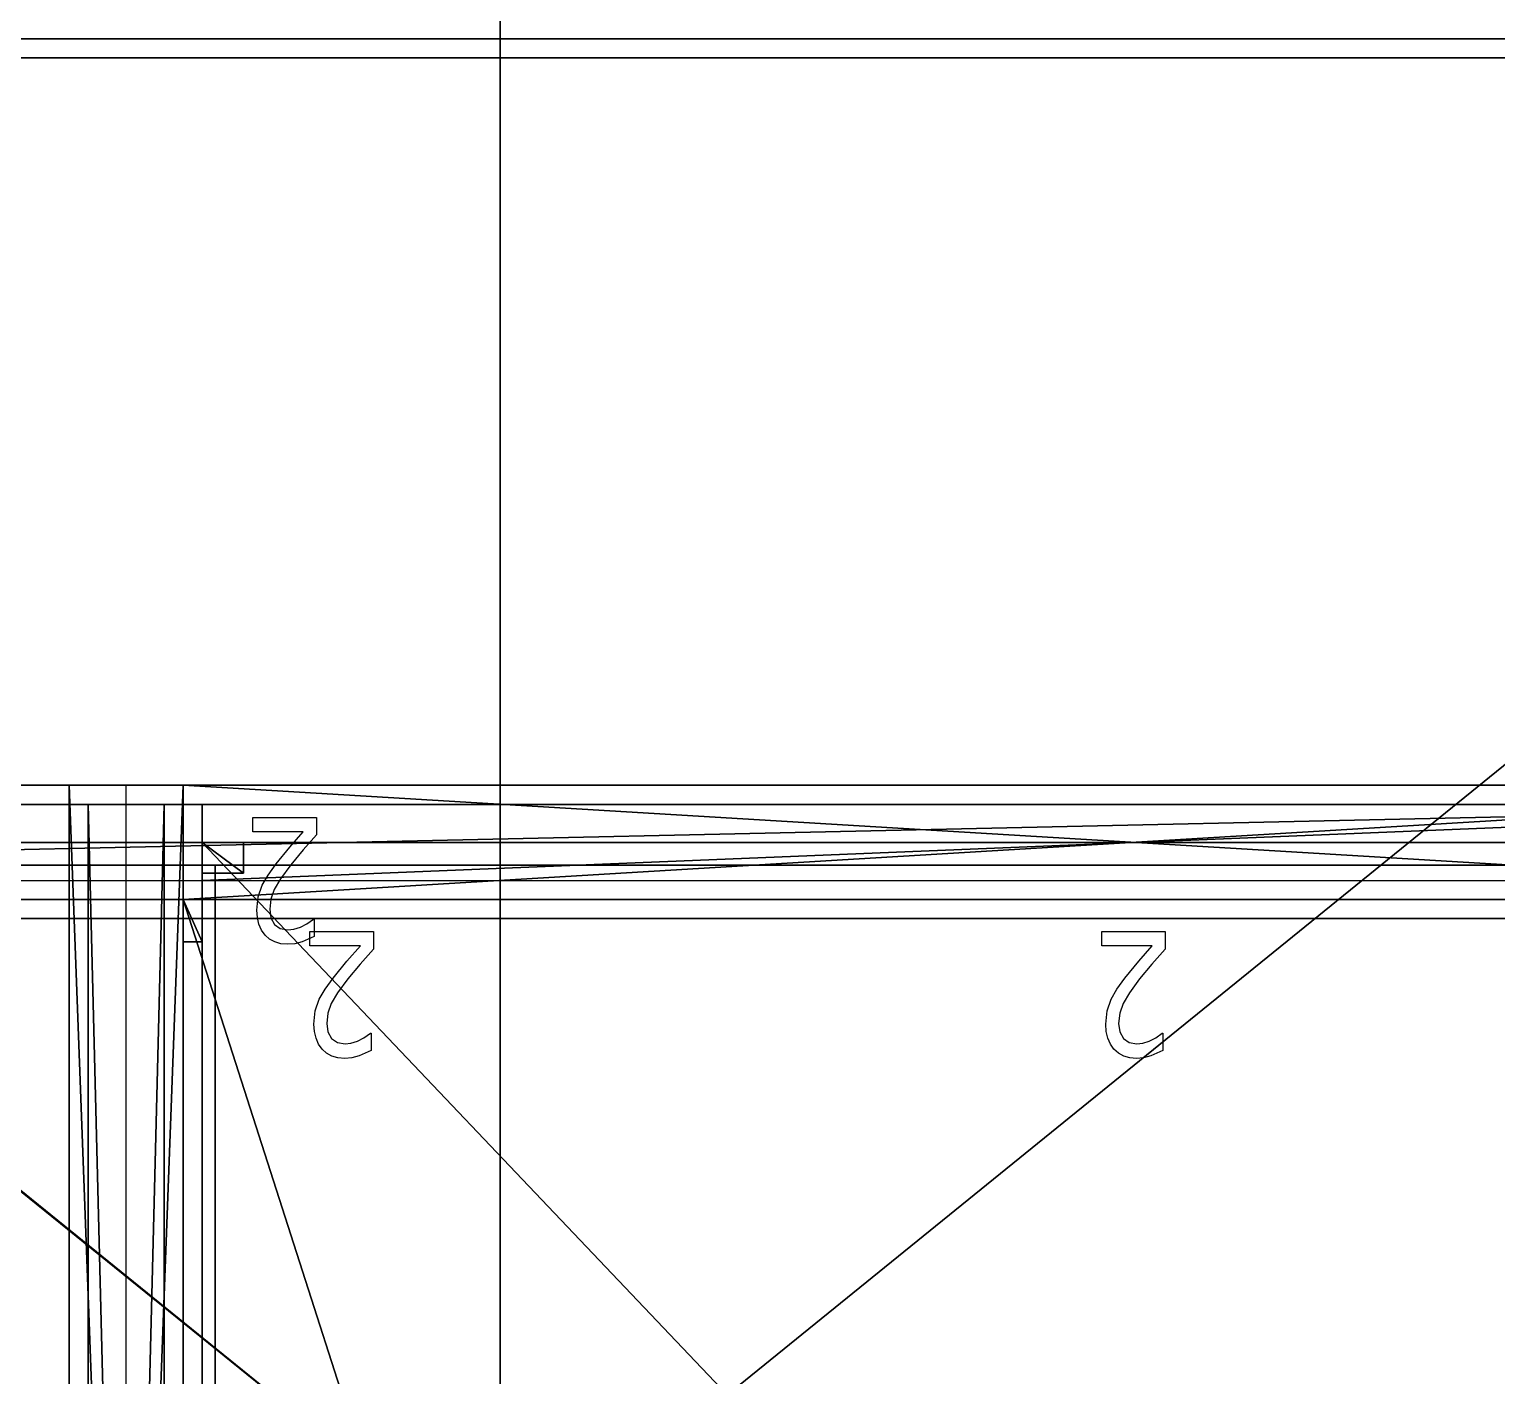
# Model space of a CAD drawing. Extents: x -93 to 34039, y -1114 to 8560.
# Drawn here: x 225.7 to 457.3, y 3787 to 3999.4 of the extents above; entities that cross this region are included whole.
import ezdxf

# ---------------------------------------------------------------- set-up
doc = ezdxf.new("R2010")
doc.units = 0
doc.layers.get('0').update_dxf_attribs({"color": 13, "linetype": 'CONTINUOUS'})
for name, color, linetype in [('_____18_______4_____', 241, 'CONTINUOUS'), ('_____18________4____', 142, 'CONTINUOUS'), ('_____18________4_____', 40, 'CONTINUOUS'), ('_SYSTEM__CT_MODE', 252, 'CONTINUOUS'), ('_SYSTEM__RG_COLOR', 36, 'CONTINUOUS'), ('_SYSTEM__SKALER', 134, 'CONTINUOUS'), ('SKETCH', 134, 'CONTINUOUS'), ('TEMP', 36, 'CONTINUOUS')]:
    doc.layers.add(name, color=color, linetype=linetype)

# ---------------------------------------------------------------- blocks, each defined once
blk = doc.blocks.new('SKALER_1')
for p, q in [((0, 5), (0, 0)), ((5, 5), (0, 5)), ((5, 0), (5, 5)), ((0, 0), (5, 0))]:
    blk.add_line(p, q)
mesh = blk.add_polyface()
corners = [(5, 5), (0, 0), (0, 5), (5, 0)]
mesh.append_faces([[corners[k] for k in face] for face in [(0, 1, 2), (1, 0, 3)]], dxfattribs={"vtx0": -1})
blk = doc.blocks.new('TELO_95')
for p, q in [((0, 970), (0, 0)), ((568, 970), (0, 970)), ((568, 970, 18), (0, 970, 18)), ((0, 970, 18), (0, 0, 18)), ((0, 0), (568, 0)), ((0, 0), (0, 0, 18)), ((0, 0, 18), (568, 0, 18))]:
    blk.add_line(p, q)
at = {"layer": '_SYSTEM__SKALER', "xscale": 0.8114285714285707, "yscale": 1.939999999999998}
blk.add_blockref('SKALER_1', (0, 0), dxfattribs=at)
mesh = blk.add_polyface()
corners = [(568, 970), (0, 0), (0, 970), (568, 0)]
mesh.append_faces([[corners[k] for k in face] for face in [(0, 1, 2), (1, 0, 3)]], dxfattribs={"vtx0": -1})
mesh = blk.add_polyface()
corners = [(568, 0, 18), (0, 970, 18), (0, 0, 18), (568, 970, 18)]
mesh.append_faces([[corners[k] for k in face] for face in [(0, 1, 2), (1, 0, 3)]], dxfattribs={"vtx0": -1})
blk = doc.blocks.new('MARKWR_KROMKI')
at = {"color": 250}
blk.add_line((0, 0, 16), (0, 0), dxfattribs=at)
blk = doc.blocks.new('2_V_1')
at = {"color": 250}
for p, q in [((-5.1469, -6.9933), (-5.1469, -4.8467)), ((-5.1469, -4.8467), (5.1469, -4.8467)), ((5.1469, -4.8467), (5.1469, -7.4703)), ((3.033, -6.9933), (-5.1469, -6.9933)), ((4.6669, -20.1237), (4.769, -20.1237)), ((4.769, -20.1237), (4.769, -22.7598))]:
    blk.add_line(p, q, dxfattribs=at)
for points in [[(4.769, -22.7598, 0), (2.8338, -23.5632, 0), (1.6429, -23.8362, 0), (0.4902, -23.9272, 0), (-0.6159, -23.8405, 0), (-1.5956, -23.5804, 0), (-2.449, -23.147, 0), (-3.1759, -22.5401, 0), (-3.7568, -21.785, 0), (-4.1716, -20.9067, 0), (-4.4205, -19.9052, 0), (-4.5035, -18.7805, 0), (-4.284, -16.7909, 0), (-3.6355, -15.0397, 0), (-2.7011, -13.5083, 0), (-1.3991, -11.8387, 0), (0.8578, -9.2842, 0), (3.033, -6.9933, 0)], [(5.1469, -7.4703, 0), (2.9972, -9.7298, 0), (0.9906, -11.9768, 0), (-0.6612, -14.0716, 0), (-1.6952, -15.6862, 0), (-2.239, -17.1157, 0), (-2.4203, -18.655, 0), (-2.2249, -19.9526, 0), (-1.639, -20.9333, 0), (-0.7034, -21.55, 0), (0.5412, -21.7555, 0), (1.5088, -21.6551, 0), (2.553, -21.3539, 0), (3.6227, -20.8455, 0), (4.6669, -20.1237, 0)]]:
    blk.add_polyline3d(points, dxfattribs=at)
blk = doc.blocks.new('M_K_BACK')
for p, q in [((0, 0, 5), (749, 0, 5)), ((749, 0, -5), (0, 0, -5)), ((0, 0, -5), (0, 0, 5)), ((749, 0, 5), (749, 0, -5))]:
    blk.add_line(p, q)
mesh = blk.add_polyface()
corners = [(0, 0, 5), (749, 0, -5), (0, 0, -5), (749, 0, 5)]
mesh.append_faces([[corners[k] for k in face] for face in [(0, 1, 2), (1, 0, 3)]], dxfattribs={"vtx0": -1})
blk = doc.blocks.new('M_K_FRONT')
for p, q in [((0, 0, 5), (749, 0, 5)), ((749, 0, -5), (0, 0, -5)), ((0, 0, -5), (0, 0, 5))]:
    blk.add_line(p, q)
mesh = blk.add_polyface()
corners = [(749, 0, 5), (0, 0, -5), (749, 0, -5), (0, 0, 5)]
mesh.append_faces([[corners[k] for k in face] for face in [(0, 1, 2), (1, 0, 3)]], dxfattribs={"vtx0": -1})
blk = doc.blocks.new('M_K_LEFT')
for p, q in [((0, 515, -5), (0, 515, 5)), ((0, 515, 5), (0, 0, 5)), ((0, 0, -5), (0, 515, -5)), ((0, 0, 5), (0, 0, -5))]:
    blk.add_line(p, q)
mesh = blk.add_polyface()
corners = [(0, 515, 5), (0, 0, -5), (0, 0, 5), (0, 515, -5)]
mesh.append_faces([[corners[k] for k in face] for face in [(0, 1, 2), (1, 0, 3)]], dxfattribs={"vtx0": -1})
blk = doc.blocks.new('KR_F')
at = {"color": 250}
for p, q in [((0, 0, 16), (0, 0)), ((700, 0, 16), (0, 0, 16)), ((0, 0), (700, 0))]:
    blk.add_line(p, q, dxfattribs=at)
mesh = blk.add_polyface()
corners = [(700, 0, 16), (0, 0), (700, 0), (0, 0, 16)]
mesh.append_faces([[corners[k] for k in face] for face in [(0, 1, 2), (1, 0, 3)]], dxfattribs={"vtx0": -1})
blk = doc.blocks.new('KR_L')
at = {"color": 250}
for p, q in [((0, 500), (0, 0)), ((0, 0, 16), (0, 500, 16)), ((0, 500, 16), (0, 500)), ((0, 0), (0, 0, 16))]:
    blk.add_line(p, q, dxfattribs=at)
mesh = blk.add_polyface()
corners = [(0, 500, 16), (0, 0), (0, 0, 16), (0, 500)]
mesh.append_faces([[corners[k] for k in face] for face in [(0, 1, 2), (1, 0, 3)]], dxfattribs={"vtx0": -1})
blk = doc.blocks.new('KR_Z')
at = {"color": 250}
for p, q in [((0, 0, 16), (0, 0)), ((0, 0), (700, 0)), ((700, 0, 16), (0, 0, 16)), ((700, 0), (700, 0, 16))]:
    blk.add_line(p, q, dxfattribs=at)
mesh = blk.add_polyface()
corners = [(0, 0, 16), (700, 0), (0, 0), (700, 0, 16)]
mesh.append_faces([[corners[k] for k in face] for face in [(0, 1, 2), (1, 0, 3)]], dxfattribs={"vtx0": -1})
blk = doc.blocks.new('KR_35')
at = {"yscale": 1.94, "zscale": 1.125}
blk.add_blockref('KR_L', (0, 0), dxfattribs=at)
at = {"xscale": 0.8114285714285715, "zscale": 1.125}
for name, p in [('KR_Z', (0, 970)), ('KR_F', (0, 0))]:
    blk.add_blockref(name, p, dxfattribs=at)
blk = doc.blocks.new('LL')
at = {"color": 250}
for p, q in [((0, 300), (0, 300, 8)), ((0, 300, 16), (0, 0, 16)), ((0, 300, 8), (0, 0, 8)), ((0, 300, 8), (0, 300, 16)), ((0, 300), (0, 0)), ((0, 0, 16), (0, 0, 8)), ((0, 0, 8), (0, 0))]:
    blk.add_line(p, q, dxfattribs=at)
blk = doc.blocks.new('ZZ')
at = {"color": 250}
for p, q in [((0, 0, 16), (600, 0, 16)), ((0, 0), (600, 0)), ((0, 0, 8), (600, 0, 8))]:
    blk.add_line(p, q, dxfattribs=at)
blk = doc.blocks.new('RAM_PANEL_95')
at = {"color": 250}
for p, q in [((0, 970), (0, 0)), ((568, 970), (0, 970)), ((568, 970, 18), (0, 970, 18)), ((0, 970, 18), (0, 0, 18)), ((0, 0), (568, 0)), ((0, 0), (0, 0, 18)), ((0, 0, 18), (568, 0, 18))]:
    blk.add_line(p, q, dxfattribs=at)
for name in ['TELO_95', 'KR_35']:
    blk.add_blockref(name, (0, 0))
at = {"layer": '_SYSTEM__CT_MODE', "xscale": 0.8114285714285707, "yscale": 1.939999999999999, "zscale": 1.124999999999998}
blk.add_blockref('MARKWR_KROMKI', (0, 0), dxfattribs=at)
at = {"layer": '_SYSTEM__CT_MODE', "yscale": 3.233333333333332, "zscale": 1.125}
blk.add_blockref('LL', (0, 0), dxfattribs=at)
at = {"layer": '_SYSTEM__CT_MODE', "xscale": 0.9466666666666663, "zscale": 1.125}
blk.add_blockref('ZZ', (0, 970), dxfattribs=at)
at = {"layer": '_SYSTEM__CT_MODE', "xscale": 0.9714640198511383, "yscale": 1.048192771084347}
blk.add_blockref('2_V_1', (284, 970, 17.999), dxfattribs=at)
at = {"layer": '_SYSTEM__RG_COLOR', "color": 1, "xscale": 0.7503337783711621, "zscale": 1.199999999999999}
blk.add_blockref('M_K_BACK', (3, 967, 9), dxfattribs=at)
at = {"layer": '_SYSTEM__RG_COLOR', "color": 1, "yscale": 1.871844660194175, "zscale": 1.2}
blk.add_blockref('M_K_LEFT', (3, 3, 9), dxfattribs=at)
at = {"layer": '_SYSTEM__RG_COLOR', "xscale": 0.7503337783711621, "zscale": 1.199999999999999}
blk.add_blockref('M_K_FRONT', (3, 3, 9), dxfattribs=at)
blk = doc.blocks.new('PANEL_G_34')
for p, q in [((-5, 440), (-5, 0)), ((5, 440), (-5, 440)), ((5, 0), (5, 440)), ((-5, 0), (5, 0))]:
    blk.add_line(p, q)
at = {"color": 250}
for p, q in [((0, 300), (0, 300, 8)), ((0, 300, 16), (0, 0, 16)), ((0, 300, 8), (0, 0, 8)), ((0, 300, 8), (0, 300, 16)), ((0, 300), (0, 0)), ((0, 0, 16), (0, 0, 8)), ((0, 0, 8), (0, 0))]:
    blk.add_line(p, q, dxfattribs=at)
blk.add_blockref('RAM_PANEL_95', (0, 0))
mesh = blk.add_polyface()
corners = [(5, 0), (-5, 440), (-5, 0), (5, 440)]
mesh.append_faces([[corners[k] for k in face] for face in [(0, 1, 2), (1, 0, 3)]], dxfattribs={"vtx0": -1})
blk = doc.blocks.new('RAM_PANEL_5')
at = {"layer": '_SYSTEM__RG_COLOR', "yscale": 2.25909090909091}
blk.add_blockref('PANEL_G_34', (8, 3, 3), dxfattribs=at)
blk = doc.blocks.new('PANEL_V_5')
blk.add_blockref('RAM_PANEL_5', (0, 0))
blk = doc.blocks.new('RAM_PANEL_4')
at = {"layer": '_SYSTEM__RG_COLOR', "yscale": 2.25909090909091}
blk.add_blockref('PANEL_G_34', (8, 3, 3), dxfattribs=at)
blk = doc.blocks.new('PANEL_V_4')
blk.add_blockref('RAM_PANEL_4', (0, 0))
blk = doc.blocks.new('TELO_58')
for p, q in [((0, 300), (0, 0)), ((0, 300, 18), (0, 0, 18)), ((0, 0), (934, 0)), ((0, 0), (0, 0, 18)), ((0, 0, 18), (934, 0, 18))]:
    blk.add_line(p, q)
at = {"layer": '_SYSTEM__SKALER', "xscale": 1.334285714285713, "yscale": 0.5999999999999993}
blk.add_blockref('SKALER_1', (0, 0), dxfattribs=at)
mesh = blk.add_polyface()
corners = [(934, 300), (0, 0), (0, 300), (934, 0)]
mesh.append_faces([[corners[k] for k in face] for face in [(0, 1, 2), (1, 0, 3)]], dxfattribs={"vtx0": -1})
mesh = blk.add_polyface()
corners = [(934, 0, 18), (0, 300, 18), (0, 0, 18), (934, 300, 18)]
mesh.append_faces([[corners[k] for k in face] for face in [(0, 1, 2), (1, 0, 3)]], dxfattribs={"vtx0": -1})
blk = doc.blocks.new('KR_16')
at = {"yscale": 1.868, "zscale": 1.125}
blk.add_blockref('KR_L', (0, 0), dxfattribs=at)
at = {"xscale": 0.4285714285714285, "zscale": 1.125}
blk.add_blockref('KR_Z', (0, 934), dxfattribs=at)
blk = doc.blocks.new('RAM_PANEL_58')
at = {"color": 250}
for p, q in [((0, 934), (0, 0)), ((300, 934), (0, 934)), ((0, 934), (0, 934, 18)), ((300, 934, 18), (0, 934, 18)), ((0, 934, 18), (0, 0, 18))]:
    blk.add_line(p, q, dxfattribs=at)
at = {"rotation": 270}
blk.add_blockref('TELO_58', (0, 934), dxfattribs=at)
blk.add_blockref('KR_16', (0, 0))
at = {"layer": '_SYSTEM__CT_MODE', "xscale": 1.334285714285713, "yscale": 0.5999999999999995, "zscale": 1.124999999999998, "rotation": 270}
blk.add_blockref('MARKWR_KROMKI', (0, 934), dxfattribs=at)
at = {"layer": '_SYSTEM__CT_MODE', "yscale": 3.113333333333332, "zscale": 1.125}
blk.add_blockref('LL', (0, 0), dxfattribs=at)
at = {"layer": '_SYSTEM__CT_MODE', "xscale": 0.9714640198511383, "yscale": 1.048192771084347}
blk.add_blockref('2_V_1', (150, 934, 18), dxfattribs=at)
at = {"layer": '_SYSTEM__RG_COLOR', "xscale": 0.3925233644859815, "zscale": 1.199999999999999}
blk.add_blockref('M_K_BACK', (3, 931, 9), dxfattribs=at)
at = {"layer": '_SYSTEM__RG_COLOR', "color": 1, "yscale": 1.801941747572816, "zscale": 1.2}
blk.add_blockref('M_K_LEFT', (3, 3, 9), dxfattribs=at)
blk = doc.blocks.new('PANEL_G_16')
blk.add_blockref('RAM_PANEL_58', (0, 0))
blk = doc.blocks.new('MARKER_TEKSTUR')
for p, q in [((16, 500), (0, 500)), ((16, 500, 700), (0, 500, 700)), ((0, 0), (0, 500)), ((0, 500, 700), (0, 0, 700)), ((0, 500), (0, 500, 700)), ((16, 500), (16, 500, 700)), ((16, 0), (16, 500)), ((16, 500, 700), (16, 0, 700)), ((0, 333.3333, 620), (0, 333.3333, 80)), ((16, 333.3333, 620), (16, 333.3333, 80)), ((0, 166.6667, 620), (0, 166.6667, 80)), ((16, 166.6667, 620), (16, 166.6667, 80)), ((16, 0), (0, 0)), ((16, 0, 700), (0, 0, 700)), ((0, 0, 700), (0, 0)), ((16, 0, 700), (16, 0))]:
    blk.add_line(p, q)
blk = doc.blocks.new('SKALER_3')
for p, q in [((0, 0), (0, 1)), ((0, 1), (0, 1, 1)), ((0, 1, 1), (0, 0, 1)), ((0, 0, 1), (0, 0))]:
    blk.add_line(p, q)
blk = doc.blocks.new('TELO_55')
for p, q in [((0, 2104), (0, 2104, -300)), ((0, 0), (0, 2104)), ((0, 2104, -300), (0, 0, -300)), ((18, 2104, -300), (0, 2104, -300)), ((0, 2104), (18, 2104)), ((18, 2104), (18, 2104, -300)), ((18, 0), (18, 2104)), ((18, 2104, -300), (18, 0, -300)), ((0, 0, -300), (0, 0)), ((18, 0, -300), (0, 0, -300)), ((18, 0, -300), (18, 0)), ((0, 0), (18, 0))]:
    blk.add_line(p, q)
at = {"layer": '_SYSTEM__SKALER', "extrusion": (0, 1, 2.56655e-13), "yscale": 0.5999999999999567, "zscale": 3.005714285714063, "rotation": 180}
blk.add_blockref('SKALER_3', (0, 0), dxfattribs=at)
mesh = blk.add_polyface()
corners = [(0, 2104), (0, 0, -300), (0, 0), (0, 2104, -300)]
mesh.append_faces([[corners[k] for k in face] for face in [(0, 1, 2), (1, 0, 3)]], dxfattribs={"vtx0": -1})
mesh = blk.add_polyface()
corners = [(18, 2104, -300), (0, 0, -300), (0, 2104, -300), (18, 0, -300)]
mesh.append_faces([[corners[k] for k in face] for face in [(0, 1, 2), (1, 0, 3)]], dxfattribs={"vtx0": -1})
mesh = blk.add_polyface()
corners = [(0, 2104), (18, 2104, -300), (0, 2104, -300), (18, 2104)]
mesh.append_faces([[corners[k] for k in face] for face in [(0, 1, 2), (1, 0, 3)]], dxfattribs={"vtx0": -1})
mesh = blk.add_polyface()
corners = [(18, 0), (0, 2104), (0, 0), (18, 2104)]
mesh.append_faces([[corners[k] for k in face] for face in [(0, 1, 2), (1, 0, 3)]], dxfattribs={"vtx0": -1})
mesh = blk.add_polyface()
corners = [(18, 0, -300), (18, 2104), (18, 0), (18, 2104, -300)]
mesh.append_faces([[corners[k] for k in face] for face in [(0, 1, 2), (1, 0, 3)]], dxfattribs={"vtx0": -1})
mesh = blk.add_polyface()
corners = [(18, 0), (0, 0, -300), (18, 0, -300), (0, 0)]
mesh.append_faces([[corners[k] for k in face] for face in [(0, 1, 2), (1, 0, 3)]], dxfattribs={"vtx0": -1})
blk = doc.blocks.new('M_K_VERH')
for p, q in [((-5, 440), (-5, 0)), ((5, 440), (-5, 440)), ((5, 0), (5, 440)), ((-5, 0), (5, 0))]:
    blk.add_line(p, q)
mesh = blk.add_polyface()
corners = [(5, 0), (-5, 440), (-5, 0), (5, 440)]
mesh.append_faces([[corners[k] for k in face] for face in [(0, 1, 2), (1, 0, 3)]], dxfattribs={"vtx0": -1})
blk = doc.blocks.new('M_K_FR')
for p, q in [((5, 0, 640), (-5, 0, 640)), ((-5, 0, 640), (-5, 0)), ((-5, 0), (5, 0)), ((5, 0), (5, 0, 640))]:
    blk.add_line(p, q)
mesh = blk.add_polyface()
corners = [(5, 0), (-5, 0, 640), (-5, 0), (5, 0, 640)]
mesh.append_faces([[corners[k] for k in face] for face in [(0, 1, 2), (1, 0, 3)]], dxfattribs={"vtx0": -1})
blk = doc.blocks.new('3_V')
at = {"color": 250}
for p, q in [((6.12, 5.15), (8.78, 5.15)), ((8.78, 5.15), (8.78, 4.99)), ((20.85, 4.59), (20.85, 4.7)), ((20.85, 4.7), (23.52, 4.7)), ((14.57, 1.54), (16.69, 1.54)), ((8.18, -2.05), (8.77, -2.47)), ((13.43, -2.42), (13.88, -2)), ((13.88, -2), (14.21, -1.48)), ((15.89, -1.74), (15.71, -1.74)), ((17.95, -2.16), (18.5, -2.45)), ((8.77, -2.47), (9.42, -2.77)), ((12.83, -2.74), (13.43, -2.42)), ((18.5, -2.45), (19.14, -2.63)), ((19.14, -2.63), (19.87, -2.69)), ((19.87, -2.69), (20.52, -2.63))]:
    blk.add_line(p, q, dxfattribs=at)
for points in [[(4.96, 0, 0), (4.91, 0.52, 0), (5.01, 1.81, 0), (5.29, 3.08, 0), (6.12, 5.15, 0)], [(8.78, 4.99, 0), (8.13, 4.02, 0), (7.6, 2.89, 0), (7.24, 1.71, 0), (7.12, 0.56, 0), (7.39, -0.84, 0), (7.72, -1.52, 0), (8.18, -2.05, 0)], [(23.52, 4.7, 0), (24.35, 2.71, 0), (24.63, 1.48, 0), (24.72, 0.3, 0), (24.47, -1.72, 0), (24.14, -2.54, 0), (23.65, -3.29, 0), (22.97, -3.95, 0), (22.17, -4.43, 0), (21.23, -4.72, 0), (20.14, -4.82, 0), (18.66, -4.59, 0), (17.37, -3.9, 0), (16.41, -2.9, 0), (15.89, -1.74, 0)], [(20.52, -2.63, 0), (21.08, -2.45, 0), (21.93, -1.78, 0), (22.39, -0.81, 0), (22.51, 0.35, 0), (22.41, 1.38, 0), (22.08, 2.47, 0), (21.56, 3.56, 0), (20.85, 4.59, 0)], [(15.71, -1.74, 0), (15.28, -2.89, 0), (14.47, -3.99, 0), (13.85, -4.45, 0), (13.09, -4.82, 0), (12.14, -5.07, 0), (10.94, -5.15, 0), (9.69, -5.05, 0), (8.55, -4.76, 0), (7.54, -4.29, 0), (6.66, -3.67, 0), (5.89, -2.81, 0), (5.34, -1.82, 0), (5.02, -0.7, 0), (4.96, 0, 0)], [(14.21, -1.48, 0), (14.42, -0.86, 0), (14.57, 0.59, 0), (14.57, 1.54, 0)], [(16.69, 1.54, 0), (16.69, 0.8, 0), (16.89, -0.63, 0), (17.5, -1.74, 0), (17.95, -2.16, 0)], [(9.42, -2.77, 0), (10.19, -2.95, 0), (11.13, -3.01, 0), (12.07, -2.94, 0), (12.83, -2.74, 0)]]:
    blk.add_polyline3d(points, dxfattribs=at)
blk = doc.blocks.new('1_V_1')
at = {"color": 250}
for p, q in [((-0.84, 23.18), (-0.72, 23.93)), ((-0.72, 23.93), (1.26, 23.93)), ((1.26, 23.93), (1.26, 6.79)), ((-5.15, 19.53), (-5.15, 21.27)), ((-1.19, 19.53), (-5.15, 19.53)), ((-1.19, 6.79), (-1.19, 19.53)), ((-5.15, 6.79), (-1.19, 6.79)), ((-5.15, 4.85), (-5.15, 6.79)), ((1.26, 6.79), (5.15, 6.79)), ((5.15, 6.79), (5.15, 4.85)), ((5.15, 4.85), (-5.15, 4.85))]:
    blk.add_line(p, q, dxfattribs=at)
blk.add_polyline3d([(-5.15, 21.27, 0), (-3.42, 21.4, 0), (-2.03, 21.79, 0), (-1.1, 22.61, 0), (-0.84, 23.18, 0)], dxfattribs=at)
blk = doc.blocks.new('4_V_1')
at = {"color": 250}
for p, q in [((-12.31, 2.61), (-12.31, 5.15)), ((-12.31, 5.15), (-10.37, 5.15)), ((-10.37, 5.15), (-10.37, 2.61)), ((-23.85, 2.61), (-12.31, 2.61)), ((-23.85, 0.71), (-23.85, 2.61)), ((-10.37, 2.61), (-4.84, 2.61)), ((-4.84, 2.61), (-4.84, 1.05)), ((-12.31, -5.15), (-23.85, 0.71)), ((-12.31, 1.03), (-21.03, 1.05, 0)), ((-21.03, 1.05, 0), (-12.31, -3.29)), ((-12.31, -3.29), (-12.31, 1.03)), ((-4.84, 1.05), (-10.37, 1.05)), ((-10.37, 1.05), (-10.37, -5.15)), ((-10.37, -5.15), (-12.31, -5.15))]:
    blk.add_line(p, q, dxfattribs=at)
blk = doc.blocks.new('N_1')
for p, q in [((0, 0), (0, 500)), ((0, 500), (8, 500)), ((8, 0), (8, 500)), ((8, 500), (16, 500)), ((16, 0), (16, 500)), ((8, 0), (0, 0)), ((16, 0), (8, 0))]:
    blk.add_line(p, q)
blk = doc.blocks.new('F')
for p, q in [((0, 0, 700), (8, 0, 700)), ((0, 0), (0, 0, 700)), ((8, 0), (0, 0)), ((16, 0), (8, 0)), ((8, 0, 700), (8, 0)), ((8, 0, 700), (16, 0, 700)), ((16, 0, 700), (16, 0))]:
    blk.add_line(p, q)
blk = doc.blocks.new('RAM_PANEL_55')
for p, q in [((0, 0, 2104), (18, 0, 2104)), ((0, 0), (18, 0))]:
    blk.add_line(p, q)
at = {"extrusion": (0, -1, 6.12323e-17)}
blk.add_blockref('TELO_55', (0, 0), dxfattribs=at)
at = {"layer": '_SYSTEM__CT_MODE', "xscale": 1.124999999999999, "yscale": 0.6000000000000427, "zscale": 3.005714285714176}
blk.add_blockref('MARKER_TEKSTUR', (0, 0), dxfattribs=at)
at = {"layer": '_SYSTEM__CT_MODE', "xscale": 1.125, "yscale": 0.5999999999999998}
blk.add_blockref('N_1', (0, 0), dxfattribs=at)
at = {"layer": '_SYSTEM__CT_MODE', "extrusion": (1, 0, 3.0232e-14), "xscale": 1.009671179883954, "yscale": 0.9714640198511127, "rotation": 270}
blk.add_blockref('3_V', (150, 2104, 18), dxfattribs=at)
at = {"layer": '_SYSTEM__CT_MODE', "extrusion": (1, 0, -6.51384e-14), "xscale": 1.051712558764275, "yscale": 0.9714640198511979, "zscale": 100.0000000023626, "rotation": 270}
blk.add_blockref('4_V_1', (150, 0, 18), dxfattribs=at)
at = {"layer": '_SYSTEM__CT_MODE', "extrusion": (1, 0, 1.21687e-14), "xscale": 0.9714640198511213, "yscale": 1.031620319277108, "rotation": 270}
blk.add_blockref('1_V_1', (0, 1052, 18), dxfattribs=at)
at = {"layer": '_SYSTEM__CT_MODE', "xscale": 1.125, "zscale": 3.005714285713841}
blk.add_blockref('F', (0, 0), dxfattribs=at)
at = {"layer": '_SYSTEM__RG_COLOR', "color": 1, "xscale": 1.2, "yscale": 0.6681818181818182}
blk.add_blockref('PANEL_G_34', (9, 3, 3), dxfattribs=at)
at = {"layer": '_SYSTEM__RG_COLOR', "xscale": 1.2, "yscale": 0.6681818181818182}
blk.add_blockref('M_K_VERH', (9, 3, 2101), dxfattribs=at)
at = {"layer": '_SYSTEM__RG_COLOR', "color": 1, "xscale": 1.2, "zscale": 3.278124999999869}
blk.add_blockref('M_K_FR', (9, 3, 3), dxfattribs=at)
blk = doc.blocks.new('PANEL_V_38')
blk.add_blockref('RAM_PANEL_55', (0, 0))
blk = doc.blocks.new('TELO_57')
for p, q in [((0, 300), (0, 0)), ((0, 300, 18), (0, 0, 18)), ((0, 0), (934, 0)), ((0, 0), (0, 0, 18)), ((0, 0, 18), (934, 0, 18))]:
    blk.add_line(p, q)
at = {"layer": '_SYSTEM__SKALER', "xscale": 1.334285714285713, "yscale": 0.5999999999999993}
blk.add_blockref('SKALER_1', (0, 0), dxfattribs=at)
mesh = blk.add_polyface()
corners = [(934, 300), (0, 0), (0, 300), (934, 0)]
mesh.append_faces([[corners[k] for k in face] for face in [(0, 1, 2), (1, 0, 3)]], dxfattribs={"vtx0": -1})
mesh = blk.add_polyface()
corners = [(934, 0, 18), (0, 300, 18), (0, 0, 18), (934, 300, 18)]
mesh.append_faces([[corners[k] for k in face] for face in [(0, 1, 2), (1, 0, 3)]], dxfattribs={"vtx0": -1})
blk = doc.blocks.new('KR_15')
at = {"yscale": 1.868, "zscale": 1.125}
blk.add_blockref('KR_L', (0, 0), dxfattribs=at)
at = {"xscale": 0.4285714285714285, "zscale": 1.125}
blk.add_blockref('KR_Z', (0, 934), dxfattribs=at)
blk = doc.blocks.new('RAM_PANEL_57')
at = {"color": 250}
for p, q in [((0, 934), (0, 0)), ((300, 934), (0, 934)), ((0, 934), (0, 934, 18)), ((300, 934, 18), (0, 934, 18)), ((0, 934, 18), (0, 0, 18))]:
    blk.add_line(p, q, dxfattribs=at)
at = {"rotation": 270}
blk.add_blockref('TELO_57', (0, 934), dxfattribs=at)
blk.add_blockref('KR_15', (0, 0))
at = {"layer": '_SYSTEM__CT_MODE', "xscale": 1.334285714285713, "yscale": 0.5999999999999995, "zscale": 1.124999999999998, "rotation": 270}
blk.add_blockref('MARKWR_KROMKI', (0, 934), dxfattribs=at)
at = {"layer": '_SYSTEM__CT_MODE', "yscale": 3.113333333333332, "zscale": 1.125}
blk.add_blockref('LL', (0, 0), dxfattribs=at)
at = {"layer": '_SYSTEM__CT_MODE', "xscale": 0.9714640198511383, "yscale": 1.048192771084347}
blk.add_blockref('2_V_1', (150, 934, 18), dxfattribs=at)
at = {"layer": '_SYSTEM__RG_COLOR', "xscale": 0.3925233644859815, "zscale": 1.199999999999999}
blk.add_blockref('M_K_BACK', (3, 931, 9), dxfattribs=at)
at = {"layer": '_SYSTEM__RG_COLOR', "color": 1, "yscale": 1.801941747572816, "zscale": 1.2}
blk.add_blockref('M_K_LEFT', (3, 3, 9), dxfattribs=at)
blk = doc.blocks.new('PANEL_G_15')
blk.add_blockref('RAM_PANEL_57', (0, 0))
blk = doc.blocks.new('RAM_PANEL_53')
at = {"layer": '_SYSTEM__CT_MODE', "xscale": 1.124999999999999, "yscale": 1.100000000000078, "zscale": 1.128571428571387}
blk.add_blockref('MARKER_TEKSTUR', (0, 0), dxfattribs=at)
at = {"layer": '_SYSTEM__CT_MODE', "xscale": 1.125, "yscale": 1.1}
blk.add_blockref('N_1', (0, 0), dxfattribs=at)
at = {"layer": '_SYSTEM__CT_MODE', "extrusion": (1, 0, 8.05166e-14), "xscale": 1.009671179883954, "yscale": 0.9714640198511127, "rotation": 270}
blk.add_blockref('3_V', (275, 790, 18), dxfattribs=at)
at = {"layer": '_SYSTEM__CT_MODE', "extrusion": (1, 0, -1.73483e-13), "xscale": 1.051712558764275, "yscale": 0.9714640198511979, "zscale": 100.0000000023626, "rotation": 270}
blk.add_blockref('4_V_1', (275, 0, 18), dxfattribs=at)
at = {"layer": '_SYSTEM__RG_COLOR', "color": 1, "xscale": 1.2, "yscale": 1.236363636363636}
blk.add_blockref('PANEL_G_34', (9, 3, 3), dxfattribs=at)
at = {"layer": '_SYSTEM__RG_COLOR', "xscale": 1.2, "yscale": 1.236363636363636}
blk.add_blockref('M_K_VERH', (9, 3, 787), dxfattribs=at)
blk = doc.blocks.new('PANEL_V_36')
blk.add_blockref('RAM_PANEL_53', (0, 0))
blk = doc.blocks.new('TELO_71')
for p, q in [((0, 550), (0, 0)), ((0, 550, 18), (0, 0, 18))]:
    blk.add_line(p, q)
mesh = blk.add_polyface()
corners = [(934, 550), (0, 0), (0, 550), (934, 0)]
mesh.append_faces([[corners[k] for k in face] for face in [(0, 1, 2), (1, 0, 3)]], dxfattribs={"vtx0": -1})
mesh = blk.add_polyface()
corners = [(934, 0, 18), (0, 550, 18), (0, 0, 18), (934, 550, 18)]
mesh.append_faces([[corners[k] for k in face] for face in [(0, 1, 2), (1, 0, 3)]], dxfattribs={"vtx0": -1})
blk = doc.blocks.new('KR_25')
at = {"xscale": 0.7857142857142857, "zscale": 1.125}
blk.add_blockref('KR_Z', (0, 934), dxfattribs=at)
blk = doc.blocks.new('RAM_PANEL_71')
at = {"color": 250}
for p, q in [((550, 934), (0, 934)), ((550, 934, 18), (0, 934, 18))]:
    blk.add_line(p, q, dxfattribs=at)
at = {"rotation": 270}
blk.add_blockref('TELO_71', (0, 934), dxfattribs=at)
blk.add_blockref('KR_25', (0, 0))
at = {"layer": '_SYSTEM__CT_MODE', "xscale": 0.9714640198511383, "yscale": 1.048192771084347}
blk.add_blockref('2_V_1', (275, 934, 18), dxfattribs=at)
at = {"layer": '_SYSTEM__RG_COLOR', "xscale": 0.7263017356475304, "zscale": 1.199999999999999}
blk.add_blockref('M_K_BACK', (3, 931, 9), dxfattribs=at)
blk = doc.blocks.new('PANEL_G_24')
blk.add_blockref('RAM_PANEL_71', (0, 0))
blk = doc.blocks.new('V_MAR')
for p, q in [((294, 8), (0, 8)), ((0, 8), (0, -8)), ((294, -8), (0, -8))]:
    blk.add_line(p, q)
mesh = blk.add_polyface()
corners = [(294, -8), (0, 8), (0, -8), (294, 8)]
mesh.append_faces([[corners[k] for k in face] for face in [(0, 1, 2), (1, 0, 3)]], dxfattribs={"vtx0": -1})
blk = doc.blocks.new('L_MAR')
for p, q in [((0, 8), (0, -8)), ((0, 8, 594), (0, -8, 594)), ((0, 8, 594), (0, 8)), ((0, -8, 594), (0, -8))]:
    blk.add_line(p, q)
mesh = blk.add_polyface()
corners = [(0, 8, 594), (0, -8), (0, -8, 594), (0, 8)]
mesh.append_faces([[corners[k] for k in face] for face in [(0, 1, 2), (1, 0, 3)]], dxfattribs={"vtx0": -1})
blk = doc.blocks.new('N_MAR')
for p, q in [((0, 8), (294, 8)), ((0, -8), (0, 8)), ((0, -8), (294, -8))]:
    blk.add_line(p, q)
mesh = blk.add_polyface()
corners = [(294, 8), (0, -8), (0, 8), (294, -8)]
mesh.append_faces([[corners[k] for k in face] for face in [(0, 1, 2), (1, 0, 3)]], dxfattribs={"vtx0": -1})
blk = doc.blocks.new('_1')
at = {"color": 250}
for p, q in [((5, 0, 5), (7, 0, 5)), ((5, 0, -5), (5, 0, 5)), ((7, 0, -5), (5, 0, -5)), ((7, 0, 1.15), (20.15, 0, 1.15)), ((7, 0, 5), (7, 0, 1.15)), ((24.68, 0, -1.23), (7, 0, -1.23)), ((7, 0, -1.23), (7, 0, -5)), ((20.15, 0, 1.15), (20.15, 0, 5)), ((20.15, 0, 5), (21.94, 0, 5)), ((23.91, 0, 0.81), (24.68, 0, 0.69)), ((24.68, 0, 0.69), (24.68, 0, -1.23))]:
    blk.add_line(p, q, dxfattribs=at)
blk.add_polyline3d([(21.94, 0, 5), (22.08, 0, 3.33), (22.48, 0, 1.97), (23.32, 0, 1.07), (23.91, 0, 0.81)], dxfattribs=at)
blk = doc.blocks.new('N')
for p, q in [((0, 8), (0, 16)), ((300, 16), (0, 16)), ((0, 0), (0, 8)), ((300, 8), (0, 8)), ((300, 0), (0, 0))]:
    blk.add_line(p, q)
blk = doc.blocks.new('V')
for p, q in [((0, 8), (0, 16)), ((300, 16), (0, 16)), ((300, 8), (0, 8)), ((0, 0), (0, 8)), ((300, 0), (0, 0))]:
    blk.add_line(p, q)
blk = doc.blocks.new('L')
for p, q in [((0, 16), (0, 8)), ((0, 8, 600), (0, 16, 600)), ((0, 16), (0, 16, 600)), ((0, 0, 600), (0, 8, 600)), ((0, 8), (0, 8, 600)), ((0, 8), (0, 0)), ((0, 0), (0, 0, 600))]:
    blk.add_line(p, q)
blk = doc.blocks.new('MARKER_TEKSTUR_F')
for p, q in [((300, 16, 600), (0, 16, 600)), ((0, 16, 600), (0, 16)), ((0, 16), (300, 16)), ((0, 0), (300, 0)), ((0, 0, 600), (0, 0)), ((300, 0, 600), (0, 0, 600))]:
    blk.add_line(p, q)
blk = doc.blocks.new('SKALER_4')
for p, q in [((0, 0), (1, 0)), ((0, 0, 1), (0, 0)), ((1, 0, 1), (0, 0, 1)), ((1, 0), (1, 0, 1))]:
    blk.add_line(p, q)
blk = doc.blocks.new('TELO_F_25')
for p, q in [((0, 18), (2096, 18)), ((2096, 18, 483), (0, 18, 483)), ((0, 18, 483), (0, 18)), ((0, 18, 483), (0, 0, 483)), ((0, 0), (0, 18)), ((2096, 18), (2096, 18, 483)), ((2096, 18, 483), (2096, 0, 483)), ((2096, 18), (2096, 0)), ((2096, 0, 483), (0, 0, 483)), ((0, 0), (2096, 0)), ((0, 0, 483), (0, 0)), ((2096, 0), (2096, 0, 483))]:
    blk.add_line(p, q)
at = {"layer": '_SYSTEM__SKALER', "xscale": 6.986666666666663, "zscale": 0.804999999999999}
blk.add_blockref('SKALER_4', (0, 0), dxfattribs=at)
mesh = blk.add_polyface()
corners = [(0, 18, 483), (2096, 18), (0, 18), (2096, 18, 483)]
mesh.append_faces([[corners[k] for k in face] for face in [(0, 1, 2), (1, 0, 3)]], dxfattribs={"vtx0": -1})
mesh = blk.add_polyface()
corners = [(2096, 0, 483), (0, 18, 483), (0, 0, 483), (2096, 18, 483)]
mesh.append_faces([[corners[k] for k in face] for face in [(0, 1, 2), (1, 0, 3)]], dxfattribs={"vtx0": -1})
mesh = blk.add_polyface()
corners = [(0, 18, 483), (0, 0), (0, 0, 483), (0, 18)]
mesh.append_faces([[corners[k] for k in face] for face in [(0, 1, 2), (1, 0, 3)]], dxfattribs={"vtx0": -1})
mesh = blk.add_polyface()
corners = [(2096, 18), (0, 0), (0, 18), (2096, 0)]
mesh.append_faces([[corners[k] for k in face] for face in [(0, 1, 2), (1, 0, 3)]], dxfattribs={"vtx0": -1})
mesh = blk.add_polyface()
corners = [(2096, 18), (2096, 0, 483), (2096, 0), (2096, 18, 483)]
mesh.append_faces([[corners[k] for k in face] for face in [(0, 1, 2), (1, 0, 3)]], dxfattribs={"vtx0": -1})
mesh = blk.add_polyface()
corners = [(2096, 0), (0, 0, 483), (0, 0), (2096, 0, 483)]
mesh.append_faces([[corners[k] for k in face] for face in [(0, 1, 2), (1, 0, 3)]], dxfattribs={"vtx0": -1})
blk = doc.blocks.new('RAMKA_PANEL_F_24')
for p, q in [((0, 0), (0, 18)), ((0, 0, 2096), (0, 18, 2096))]:
    blk.add_line(p, q)
at = {"extrusion": (1, 0, 6.12323e-17), "rotation": 270}
blk.add_blockref('TELO_F_25', (0, 2096), dxfattribs=at)
at = {"layer": '_SYSTEM__CT_MODE', "xscale": 1.61, "yscale": 1.125}
for name, p in [('N', (0, 0)), ('V', (0, 0, 2096))]:
    blk.add_blockref(name, p, dxfattribs=at)
at = {"layer": '_SYSTEM__CT_MODE', "yscale": 1.125, "zscale": 3.493333333333334}
blk.add_blockref('L', (0, 0), dxfattribs=at)
at = {"layer": '_SYSTEM__CT_MODE', "xscale": 1.61, "yscale": 1.125, "zscale": 3.493333333333334}
blk.add_blockref('MARKER_TEKSTUR_F', (0, 0), dxfattribs=at)
at = {"layer": '_SYSTEM__CT_MODE', "xscale": 1.016064487580898}
blk.add_blockref('_1', (0, 0, 1048), dxfattribs=at)
at = {"layer": '_SYSTEM__RG_COLOR', "color": 1, "xscale": 1.622448979591837}
for name, p, yscale in [('V_MAR', (3, 9, 2093), 0.7500000000000001), ('N_MAR', (3, 9, 3), 0.7499999999999996)]:
    blk.add_blockref(name, p, dxfattribs=dict(at, yscale=yscale))
at = {"layer": '_SYSTEM__RG_COLOR', "color": 1, "yscale": 0.75, "zscale": 3.518518518518519}
blk.add_blockref('L_MAR', (3, 9, 3), dxfattribs=at)
blk = doc.blocks.new('PANEL_F_24')
blk.add_blockref('RAMKA_PANEL_F_24', (0, 0))
blk = doc.blocks.new('TELO_66')
for p, q in [((0, 550), (0, 0)), ((0, 550, 18), (0, 0, 18))]:
    blk.add_line(p, q)
mesh = blk.add_polyface()
corners = [(934, 550), (0, 0), (0, 550), (934, 0)]
mesh.append_faces([[corners[k] for k in face] for face in [(0, 1, 2), (1, 0, 3)]], dxfattribs={"vtx0": -1})
mesh = blk.add_polyface()
corners = [(934, 0, 18), (0, 550, 18), (0, 0, 18), (934, 550, 18)]
mesh.append_faces([[corners[k] for k in face] for face in [(0, 1, 2), (1, 0, 3)]], dxfattribs={"vtx0": -1})
blk = doc.blocks.new('KR_22')
at = {"xscale": 0.7857142857142857, "zscale": 1.125}
blk.add_blockref('KR_Z', (0, 934), dxfattribs=at)
blk = doc.blocks.new('RAM_PANEL_66')
at = {"color": 250}
for p, q in [((550, 934), (0, 934)), ((550, 934, 18), (0, 934, 18))]:
    blk.add_line(p, q, dxfattribs=at)
at = {"rotation": 270}
blk.add_blockref('TELO_66', (0, 934), dxfattribs=at)
blk.add_blockref('KR_22', (0, 0))
at = {"layer": '_SYSTEM__CT_MODE', "xscale": 0.9714640198511383, "yscale": 1.048192771084347}
blk.add_blockref('2_V_1', (275, 934, 18), dxfattribs=at)
at = {"layer": '_SYSTEM__RG_COLOR', "xscale": 0.7263017356475304, "zscale": 1.199999999999999}
blk.add_blockref('M_K_BACK', (3, 931, 9), dxfattribs=at)
blk = doc.blocks.new('PANEL_G_21')
blk.add_blockref('RAM_PANEL_66', (0, 0))
blk = doc.blocks.new('TELO_96')
for p, q in [((568, 970), (0, 970)), ((568, 970, 18), (0, 970, 18))]:
    blk.add_line(p, q)
mesh = blk.add_polyface()
corners = [(568, 970), (0, 0), (0, 970), (568, 0)]
mesh.append_faces([[corners[k] for k in face] for face in [(0, 1, 2), (1, 0, 3)]], dxfattribs={"vtx0": -1})
mesh = blk.add_polyface()
corners = [(568, 0, 18), (0, 970, 18), (0, 0, 18), (568, 970, 18)]
mesh.append_faces([[corners[k] for k in face] for face in [(0, 1, 2), (1, 0, 3)]], dxfattribs={"vtx0": -1})
blk = doc.blocks.new('KR_36')
at = {"xscale": 0.8114285714285715, "zscale": 1.125}
blk.add_blockref('KR_Z', (0, 970), dxfattribs=at)
blk = doc.blocks.new('RAM_PANEL_96')
at = {"color": 250}
for p, q in [((568, 970), (0, 970)), ((568, 970, 18), (0, 970, 18))]:
    blk.add_line(p, q, dxfattribs=at)
for name in ['TELO_96', 'KR_36']:
    blk.add_blockref(name, (0, 0))
at = {"layer": '_SYSTEM__CT_MODE', "xscale": 0.9466666666666663, "zscale": 1.125}
blk.add_blockref('ZZ', (0, 970), dxfattribs=at)
at = {"layer": '_SYSTEM__CT_MODE', "xscale": 0.9714640198511383, "yscale": 1.048192771084347}
blk.add_blockref('2_V_1', (284, 970, 18), dxfattribs=at)
at = {"layer": '_SYSTEM__RG_COLOR', "color": 1, "xscale": 0.7503337783711621, "zscale": 1.199999999999999}
blk.add_blockref('M_K_BACK', (3, 967, 9), dxfattribs=at)
blk = doc.blocks.new('PANEL_G_35')
blk.add_blockref('RAM_PANEL_96', (0, 0))
blk = doc.blocks.new('TELO_15')
for p, q in [((0, 2100), (600, 2100)), ((0, 0), (600, 0))]:
    blk.add_line(p, q)
mesh = blk.add_polyface()
corners = [(0, 2100), (600, 2100, -486), (0, 2100, -486), (600, 2100)]
mesh.append_faces([[corners[k] for k in face] for face in [(0, 1, 2), (1, 0, 3)]], dxfattribs={"vtx0": -1})
mesh = blk.add_polyface()
corners = [(600, 0), (0, 2100), (0, 0), (600, 2100)]
mesh.append_faces([[corners[k] for k in face] for face in [(0, 1, 2), (1, 0, 3)]], dxfattribs={"vtx0": -1})
mesh = blk.add_polyface()
corners = [(600, 0), (0, 0, -486), (600, 0, -486), (0, 0)]
mesh.append_faces([[corners[k] for k in face] for face in [(0, 1, 2), (1, 0, 3)]], dxfattribs={"vtx0": -1})
blk = doc.blocks.new('RAM_PANEL_15')
for p, q in [((0, 0, 2100), (600, 0, 2100)), ((0, 0), (600, 0))]:
    blk.add_line(p, q)
at = {"extrusion": (0, -1, 6.12323e-17)}
blk.add_blockref('TELO_15', (0, 0), dxfattribs=at)
at = {"layer": '_SYSTEM__CT_MODE', "xscale": 37.49999999999996, "yscale": 0.9720000000000693, "zscale": 2.99999999999989}
blk.add_blockref('MARKER_TEKSTUR', (0, 0), dxfattribs=at)
blk = doc.blocks.new('PANEL_V_14')
blk.add_blockref('RAM_PANEL_15', (0, 0))
blk = doc.blocks.new('TELO_14')
blk.add_line((0, 0), (600, 0))
mesh = blk.add_polyface()
corners = [(0, 840), (600, 840, -486), (0, 840, -486), (600, 840)]
mesh.append_faces([[corners[k] for k in face] for face in [(0, 1, 2), (1, 0, 3)]], dxfattribs={"vtx0": -1})
mesh = blk.add_polyface()
corners = [(600, 0), (0, 840), (0, 0), (600, 840)]
mesh.append_faces([[corners[k] for k in face] for face in [(0, 1, 2), (1, 0, 3)]], dxfattribs={"vtx0": -1})
mesh = blk.add_polyface()
corners = [(600, 0), (0, 0, -486), (600, 0, -486), (0, 0)]
mesh.append_faces([[corners[k] for k in face] for face in [(0, 1, 2), (1, 0, 3)]], dxfattribs={"vtx0": -1})
blk = doc.blocks.new('RAM_PANEL_14')
for p, q in [((0, 0, 840), (600, 0, 840)), ((0, 0), (600, 0))]:
    blk.add_line(p, q)
at = {"extrusion": (0, -1, 6.12323e-17)}
blk.add_blockref('TELO_14', (0, 0), dxfattribs=at)
at = {"layer": '_SYSTEM__CT_MODE', "xscale": 37.49999999999996, "yscale": 0.9720000000000693, "zscale": 1.199999999999956}
blk.add_blockref('MARKER_TEKSTUR', (0, 0), dxfattribs=at)
blk = doc.blocks.new('PANEL_V_13')
blk.add_blockref('RAM_PANEL_14', (0, 0))
blk = doc.blocks.new('TELO_13')
mesh = blk.add_polyface()
corners = [(0, 2100), (600, 2100, -486), (0, 2100, -486), (600, 2100)]
mesh.append_faces([[corners[k] for k in face] for face in [(0, 1, 2), (1, 0, 3)]], dxfattribs={"vtx0": -1})
mesh = blk.add_polyface()
corners = [(600, 0), (0, 0, -486), (600, 0, -486), (0, 0)]
mesh.append_faces([[corners[k] for k in face] for face in [(0, 1, 2), (1, 0, 3)]], dxfattribs={"vtx0": -1})
blk = doc.blocks.new('M_K_ZAD')
for p, q in [((5, 0, 640), (-5, 0, 640)), ((-5, 0), (5, 0))]:
    blk.add_line(p, q)
mesh = blk.add_polyface()
corners = [(5, 0), (-5, 0, 640), (-5, 0), (5, 0, 640)]
mesh.append_faces([[corners[k] for k in face] for face in [(0, 1, 2), (1, 0, 3)]], dxfattribs={"vtx0": -1})
blk = doc.blocks.new('RAM_PANEL_13')
for p, q in [((0, 486), (600, 486)), ((0, 486, 2100), (600, 486, 2100))]:
    blk.add_line(p, q)
at = {"extrusion": (0, -1, 6.12323e-17)}
blk.add_blockref('TELO_13', (0, 0), dxfattribs=at)
at = {"layer": '_SYSTEM__CT_MODE', "xscale": 37.49999999999996, "yscale": 0.9720000000000693, "zscale": 2.99999999999989}
blk.add_blockref('MARKER_TEKSTUR', (0, 0), dxfattribs=at)
at = {"layer": '_SYSTEM__RG_COLOR', "xscale": 59.39999999999999, "yscale": 1.090909090909091}
for name, p in [('PANEL_G_34', (300, 3, 3)), ('M_K_VERH', (300, 3, 2097))]:
    blk.add_blockref(name, p, dxfattribs=at)
at = {"layer": '_SYSTEM__RG_COLOR', "xscale": 59.4, "zscale": 3.271874999999868}
blk.add_blockref('M_K_ZAD', (300, 483, 3), dxfattribs=at)
blk = doc.blocks.new('PANEL_V_12')
blk.add_blockref('RAM_PANEL_13', (0, 0))
blk = doc.blocks.new('TELO_12')
mesh = blk.add_polyface()
corners = [(0, 840), (600, 840, -486), (0, 840, -486), (600, 840)]
mesh.append_faces([[corners[k] for k in face] for face in [(0, 1, 2), (1, 0, 3)]], dxfattribs={"vtx0": -1})
mesh = blk.add_polyface()
corners = [(600, 0), (0, 0, -486), (600, 0, -486), (0, 0)]
mesh.append_faces([[corners[k] for k in face] for face in [(0, 1, 2), (1, 0, 3)]], dxfattribs={"vtx0": -1})
blk = doc.blocks.new('RAM_PANEL_12')
for p, q in [((0, 486), (600, 486)), ((0, 486, 840), (600, 486, 840))]:
    blk.add_line(p, q)
at = {"extrusion": (0, -1, 6.12323e-17)}
blk.add_blockref('TELO_12', (0, 0), dxfattribs=at)
at = {"layer": '_SYSTEM__CT_MODE', "xscale": 37.49999999999996, "yscale": 0.9720000000000693, "zscale": 1.199999999999956}
blk.add_blockref('MARKER_TEKSTUR', (0, 0), dxfattribs=at)
at = {"layer": '_SYSTEM__RG_COLOR', "xscale": 59.39999999999999, "yscale": 1.090909090909091}
for name, p in [('PANEL_G_34', (300, 3, 3)), ('M_K_VERH', (300, 3, 837))]:
    blk.add_blockref(name, p, dxfattribs=at)
at = {"layer": '_SYSTEM__RG_COLOR', "xscale": 59.4, "zscale": 1.303124999999948}
blk.add_blockref('M_K_ZAD', (300, 483, 3), dxfattribs=at)
blk = doc.blocks.new('PANEL_V_11')
blk.add_blockref('RAM_PANEL_12', (0, 0))
blk = doc.blocks.new('GROUP_5')
for name, p in [('PANEL_V_14', (0, 486)), ('PANEL_V_13', (0, 486, 2100)), ('PANEL_V_12', (0, 0)), ('PANEL_V_11', (0, 0, 2100))]:
    blk.add_blockref(name, p)
blk = doc.blocks.new('GROUP_6')
blk.add_blockref('GROUP_5', (0, 0))

msp = doc.modelspace()

# ---------------------------------------------------------------- block references
at = {"layer": '_____18_______4_____', "extrusion": (2.93159e-31, -7.65714e-16, -1), "rotation": 270}
msp.add_blockref('PANEL_F_24', (-250, 3880.1, -2928), dxfattribs=at)
at = {"layer": '_____18________4____'}
for name, p in [('PANEL_G_34', (-18, 2910.1, 790)), ('PANEL_G_35', (-18, 2910.1, 808)), ('PANEL_G_24', (0, 2928.1, 110)), ('PANEL_G_21', (0, 2928.1, 472))]:
    msp.add_blockref(name, p, dxfattribs=at)
at = {"layer": '_____18________4____', "rotation": 270.0000000000001}
msp.add_blockref('PANEL_V_36', (0, 3880.1), dxfattribs=at)
at = {"layer": '_____18________4_____', "rotation": 270.0000000000001}
msp.add_blockref('PANEL_V_38', (250, 3880.1, 826), dxfattribs=at)
at = {"layer": '_____18________4_____'}
for name, p in [('PANEL_G_16', (250, 2928.1, 2912)), ('PANEL_G_15', (250, 2928.1, 826)), ('PANEL_G_16', (250, 2928.1, 2594)), ('PANEL_G_16', (250, 2928.1, 2276)), ('PANEL_G_16', (250, 2928.1, 1958)), ('PANEL_G_16', (250, 2928.1, 1640)), ('PANEL_G_16', (250, 2928.1, 1322))]:
    msp.add_blockref(name, p, dxfattribs=at)
at = {"layer": 'SKETCH'}
msp.add_blockref('GROUP_6', (0, 3511.88, 7.35), dxfattribs=at)
at = {"layer": 'TEMP'}
for name, p in [('PANEL_V_5', (0, 2000, 1960)), ('PANEL_V_4', (0, 2000))]:
    msp.add_blockref(name, p, dxfattribs=at)

doc.saveas('drawing.dxf')
